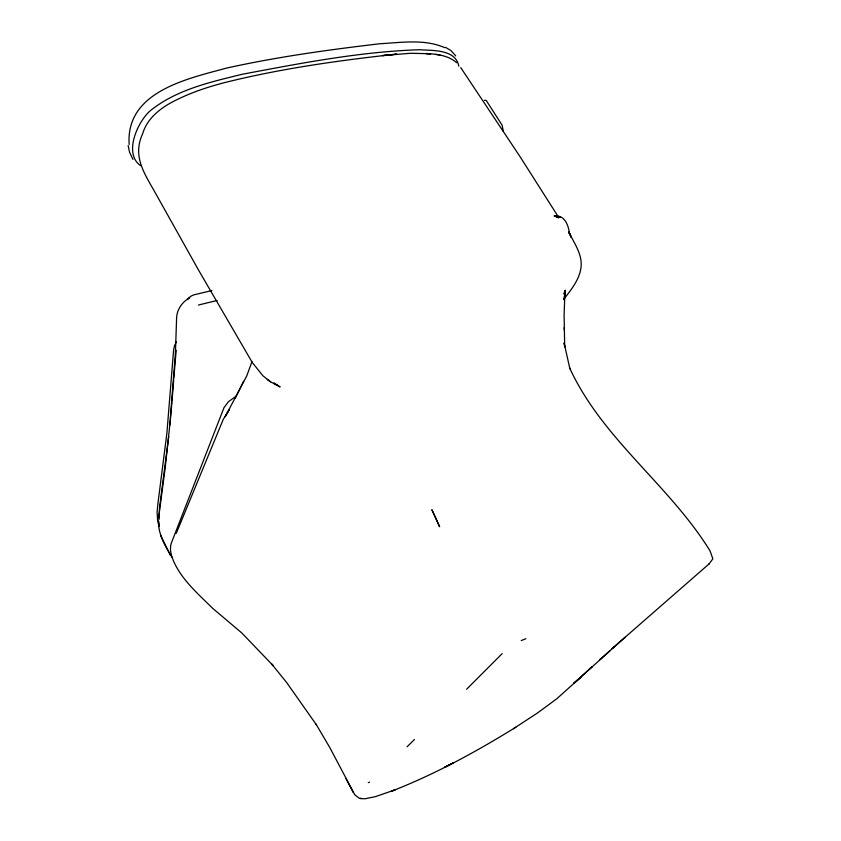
<?xml version="1.0" encoding="UTF-8"?>
<svg xmlns="http://www.w3.org/2000/svg" width="841" height="841" viewBox="0 0 841 841"><rect width="100%" height="100%" fill="white"/><g stroke="black" fill="none" stroke-linecap="round" stroke-linejoin="round"><path stroke-width="1.26" d="M173.793 378.587L176.179 350.276M172.048 400.736L173.709 379.838M169.819 424.989L175.433 352.831L176.621 317.593C177.041 309.225 182.444 301.709 189.698 297.767M170.387 419.501L171.942 402.04M158.581 517.961L165.141 468.342L170.271 420.752M168.715 436.563L159.538 507.543L159.002 519.633M503.349 131.417L502.119 125.204L486.277 100.521A5.75 3.375 82.4 0 0 484.395 100.426M251.953 361.683L246.728 375.969L225.178 416.737L229.488 409.294L223.222 419.438L176.253 533.362M176.379 341.761L174.444 345.872L173.593 350.087L166.896 433.115L157.845 504.095L157.088 512.484L157.582 519.948L159.233 526.498M235.186 398.382L243.606 381.267M563.712 293.887L565.425 290.198L564.269 297.556L564.237 300.027L565.036 290.513L564.101 314.65L564.7 346.923L564.09 342.865L569.904 368.884L569.578 367.822C602.293 439.139 669.447 484.984 710.056 550.929L712.853 558.823L708.858 564.216M563.796 299.238C571.323 289.483 579.964 279.107 581.131 266.355C582.109 253.688 574.067 243.091 568.968 232.242L571.228 237.383L569.01 231.927L569.504 233.766C568.463 225.178 564.784 214.697 554.093 215.969L558.361 217.01L555.007 216.053L557.898 217.346M610.103 650.682L573.856 683.323L592.096 666.703L589.425 669.047M466.608 689.231L502.203 653.583M625.073 637.31L599.759 659.712L601.914 657.799M407.033 746.797L414.476 739.523M613.867 647.055L611.964 648.737L709.089 563.89M573.856 683.323L581.31 676.784L556.616 698.913L537.178 713.21L513.452 728.705M236.279 396.058L228.458 401.683L223.969 407.706L171.007 543.959A132.563 45.267 -28 0 0 171.312 554.366M515.764 727.265C476.08 751.78 434.902 774.319 391.38 791.265L395.228 789.804L375.149 796.711L364.742 798.813L359.286 798.298L354.723 794.713L329.819 747.586L316.037 724.196L316.332 724.7L286.655 682.535L271.769 664.106L273.357 665.841L241.735 632.905L212.573 608.243C196.931 592.705 178.113 576.758 171.343 555.092M521.283 640.569L525.888 638.708M368.305 782.603L369.504 782.204M217.115 300.489L199.306 304.81A6.833 3.343 -27.4 0 0 198.487 305.104M211.848 290.565L193.966 294.823A6.812 3.385 -27.4 0 0 187.575 299.617M456.663 62.707C448.253 55.348 436.553 53.982 425.83 53.54L430.624 53.75L410.503 53.267L382.445 55.59L396.584 54.129C338.597 60.478 280.474 68.594 223.843 82.796C205.446 87.643 187.291 93.845 170.555 102.991C158.213 109.814 146.628 119.853 142.613 133.856C132.321 156.069 144.137 173.004 154.744 191.864L198.613 270.203L252.289 362.503L262.886 375.759L270.56 381.814L280.137 386.955L273.851 383.012L277.067 385.273L275.312 383.938M435.848 54.413L439.938 55.022M559.002 216.82L560.222 217.041M360.127 798.435L361.231 798.687M444.805 47.695C424.568 38.781 401.493 42.576 380.132 43.721C328.673 49.766 277.194 56.862 226.576 68.089C187.511 78.728 125.53 91.585 129.157 144.505M445.425 47.306L450.892 50.523L455.664 55.842M556.164 216.442L554.618 215.527L557.888 217.546M267.249 379.491L270.56 381.814M140.584 165.656C123.312 153.735 137.514 121.998 150.003 110.97C176.137 89.693 210.187 82.113 242.187 74.281C300.731 63.243 359.738 51.743 419.407 49.724C432.684 50.681 455.685 49.093 458.839 66.208M558.025 217.409L555.827 215.611L557.667 217.241M558.193 217.567L555.827 215.611L558.256 217.745M158.423 521.01C158.234 534.224 165.151 546.45 172.048 557.194M460.731 67.616L519.812 156.3L558.876 217.724M132.983 159.391L129.619 152.431L128.147 145.609M345.704 778.146L353.167 792.348M160.599 535.233L170.45 555.449M158.823 521.725L159.065 525.488M564.227 327.559L564.248 330.04M452.931 763.081L444.626 767.339L452.931 763.081M435.291 517.078L431.864 509.699L439.612 526.792L435.291 517.078"/></g></svg>
